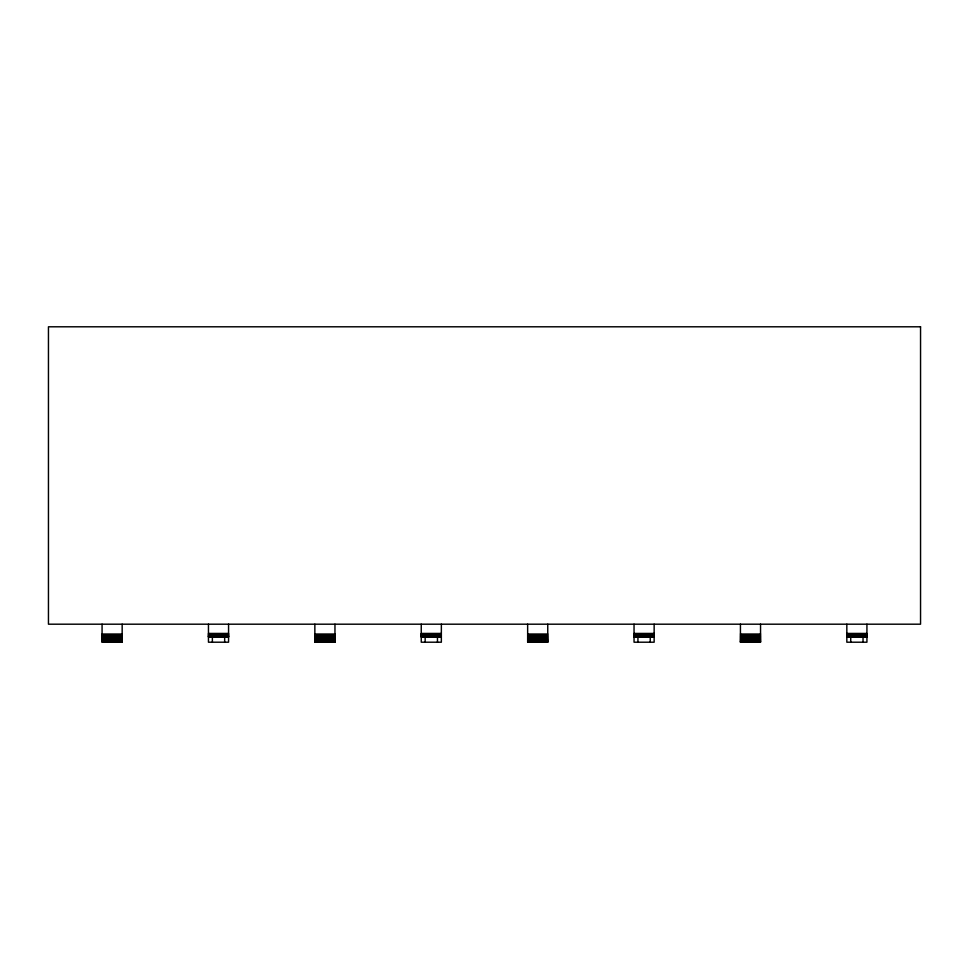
<?xml version="1.0" encoding="UTF-8"?>
<svg xmlns="http://www.w3.org/2000/svg" width="969" height="969" viewBox="0 0 969 969"><rect width="100%" height="100%" fill="white"/><g stroke="black" fill="none" stroke-linecap="round" stroke-linejoin="round"><path stroke-width="1.45" d="M208.456 633.435L228.563 633.435M421.249 633.435L441.355 633.435M634.041 633.435L654.148 633.435M846.833 633.435L866.928 633.435M102.072 634.017L122.167 634.017M208.456 634.077L228.563 634.077M314.852 634.017L334.959 634.017M421.249 634.077L441.355 634.077M527.645 634.017L547.751 634.017M634.041 634.077L654.148 634.077M740.437 634.017L760.544 634.017M846.833 634.077L866.928 634.077M208.456 634.683L228.563 634.683M421.249 634.683L441.355 634.683M634.041 634.683L654.148 634.683M846.833 634.683L866.928 634.683M102.072 635.216L122.167 635.216M208.456 635.24L228.563 635.24M314.852 635.216L334.959 635.216M421.249 635.24L441.355 635.24M527.645 635.216L547.751 635.216M634.041 635.24L654.148 635.24M740.437 635.216L760.544 635.216M846.833 635.24L866.928 635.24M208.456 635.749L228.563 635.749M421.249 635.749L441.355 635.749M634.041 635.749L654.148 635.749M846.833 635.749L866.928 635.749M208.456 636.173L228.563 636.173M421.249 636.173L441.355 636.173M634.041 636.173L654.148 636.173M846.833 636.173L866.928 636.173M102.072 636.391L122.167 636.391M208.456 636.512L228.563 636.512M314.852 636.391L334.959 636.391M421.249 636.512L441.355 636.512M527.645 636.391L547.751 636.391M634.041 636.512L654.148 636.512M740.437 636.391L760.544 636.391M846.833 636.512L866.928 636.512M208.456 636.766L228.563 636.766M421.249 636.766L441.355 636.766M634.041 636.766L654.148 636.766M846.833 636.766L866.928 636.766M208.456 636.972L228.563 636.972M421.249 636.972L441.355 636.972M634.041 636.972L654.148 636.972M846.833 636.972L866.928 636.972M102.072 637.493L122.167 637.493M314.852 637.493L334.959 637.493M527.645 637.493L547.751 637.493M740.437 637.493L760.544 637.493M102.072 638.523L122.167 638.523M314.852 638.523L334.959 638.523M527.645 638.523L547.751 638.523M740.437 638.523L760.544 638.523M102.072 639.443L122.167 639.443M314.852 639.443L334.959 639.443M527.645 639.443L547.751 639.443M740.437 639.443L760.544 639.443M102.072 640.255L122.167 640.255M314.852 640.255L334.959 640.255M527.645 640.255L547.751 640.255M740.437 640.255L760.544 640.255M102.072 640.945L122.167 640.945M314.852 640.945L334.959 640.945M527.645 640.945L547.751 640.945M740.437 640.945L760.544 640.945M102.072 641.49L122.167 641.49M314.852 641.49L334.959 641.49M527.645 641.49L547.751 641.49M740.437 641.49L760.544 641.49M102.072 641.89L122.167 641.89M314.852 641.89L334.959 641.89M527.645 641.89L547.751 641.89M740.437 641.89L760.544 641.89M122.167 642.132L102.072 642.205L102.072 624.193M334.959 642.132L314.852 642.205L314.852 624.193M547.751 642.132L527.645 642.205L527.645 624.193M740.437 642.132L760.544 642.205L760.544 624.193M866.928 624.193L866.928 642.205L846.833 642.205L846.833 624.193M863.028 636.972L863.028 642.205M850.734 636.972L850.734 642.205M740.437 624.193L740.437 642.205M654.148 624.193L654.148 642.205L634.041 642.205L634.041 624.193M650.235 636.972L650.235 642.205M637.941 636.972L637.941 642.205M547.751 624.193L547.751 642.205M441.355 624.193L441.355 642.205L421.249 642.205L421.249 624.193M437.455 636.972L437.455 642.205M425.161 636.972L425.161 642.205M334.959 624.193L334.959 642.205M228.563 624.193L228.563 642.205L208.456 642.205L208.456 624.193M224.663 636.972L224.663 642.205M212.368 636.972L212.368 642.205M122.167 624.193L122.167 642.205M920.55 326.795L48.45 326.795L48.45 624.193L920.55 624.193L920.55 326.795"/></g></svg>
